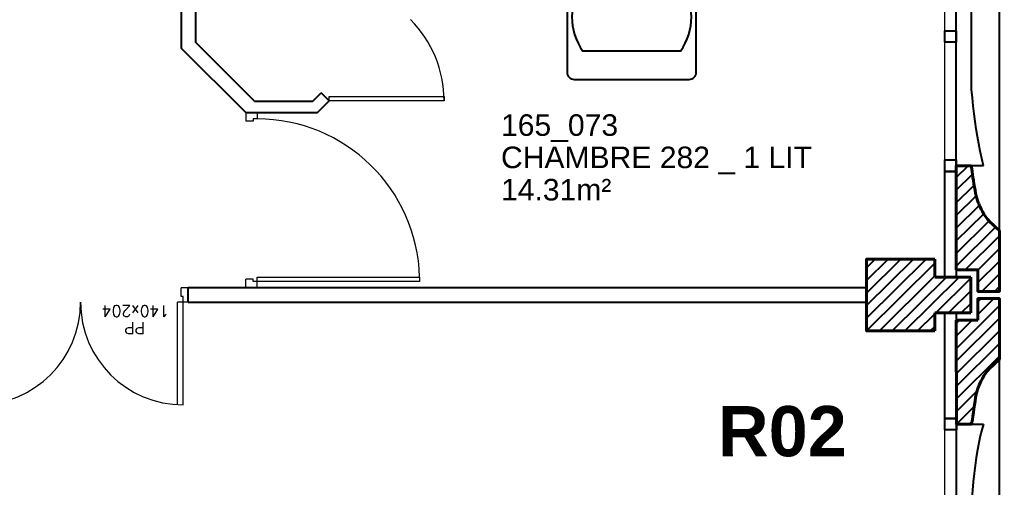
# Model space of a CAD drawing. Header units: millimetres. Extents: x -11 to 211, y -5 to 120.
# Drawn here: x 160.48 to 167.3, y 69.61 to 72.86 of the extents above; entities that cross this region are included whole.
import ezdxf
from ezdxf.enums import TextEntityAlignment as Align

# ---------------------------------------------------------------- set-up
doc = ezdxf.new("R2010")
doc.units = ezdxf.units.MM
doc.header["$LTSCALE"] = 0.1
doc.header["$MEASUREMENT"] = 0
doc.linetypes.add('CONTINU', pattern=[0])
doc.layers.get('0').update_dxf_attribs({"linetype": 'CONTINUOUS'})
for name, color, linetype in [('400 Lits', 150, 'CONTINUOUS'), ('A_EQMP', 142, 'CONTINUOUS'), ('A_Etiqu_Local', 8, 'CONTINUOUS'), ('A_HACH_STRUC', 7, 'CONTINUOUS'), ('A_MUR_CLOIS', 7, 'CONTINU'), ('A_MURS_ALÈG', 7, 'CONTINU'), ('TEXTE', 8, 'CONTINU')]:
    doc.layers.add(name, color=color, linetype=linetype)
for name, color, linetype, lineweight in [('A_CHASS', 4, 'CONTINU', 0), ('A_MURS_STRU', 7, 'CONTINU', 40), ('A_PORTE', 8, 'CONTINU', 0)]:
    doc.layers.add(name, color=color, linetype=linetype, lineweight=lineweight)
doc.styles.add('Attribut', font='arial.ttf')
doc.styles.add('ROMANS8', font='romans8', dxfattribs={"height": 10})
doc.styles.add('TEXT_1', font='arial.ttf', dxfattribs={"height": 0.1})

# ---------------------------------------------------------------- blocks, each defined once
blk = doc.blocks.new('BROCA2-G426')
at = {"layer": '400 Lits', "linetype": 'Continuous'}
for p, q in [((19.349993, 28.92535), (19.349993, 28.775356)), ((20.249994, 28.92535), (20.249994, 28.775356)), ((20.231138, 28.714466), (19.349993, 28.205738)), ((20.199995, 28.725353), (19.399992, 28.725353)), ((20.239107, 28.706497), (19.799994, 27.945927)), ((19.799994, 27.945927), (19.349993, 28.205738))]:
    blk.add_line(p, q, dxfattribs=at)
for points in [[(20.249994, 28.92535, 0.414213), (20.199995, 28.97535), (19.399992, 28.975353, 0.414214), (19.349992, 28.92535)], [(20.249994, 28.775356, -0.414213), (20.199995, 28.725356), (19.399992, 28.725353, -0.414214), (19.349992, 28.775356)], [(20.249994, 28.67535, 0.414213), (20.199995, 28.72535), (19.399992, 28.725353, 0.414214), (19.349992, 28.67535)], [(19.349993, 28.675625), (19.349993, 27.125355, 0.414214), (19.399992, 27.075355), (20.199995, 27.075352, 0.414214), (20.249995, 27.125355), (20.249994, 28.675625)]]:
    blk.add_lwpolyline(points, format="xyb", dxfattribs=at)
blk = doc.blocks.new('A_Etiqu_Local')
at = {"style": 'Attribut', "flags": 1}
for tag, p in [('CODE_HOPITAL', (-0.4463, 1.632)), ('CODE_SITE', (-0.4463, 1.407)), ('CODE_BATIMENT', (-0.4463, 1.182)), ('CODE_SECTEUR', (-0.4463, 0.957)), ('CODE_ETAGE', (-0.4463, 0.732)), ('NOM_NORMALISE', (-0.4463, -0.843)), ('SECTEUR_ACTIVITE', (-0.4463, -1.068)), ('SOUS_SECTEUR_ACTIVITE', (-0.4463, -1.293)), ('VOLUME', (-0.4463, -1.518)), ('SERVICE', (-0.4463, -1.743)), ('CODE_UG', (-0.4463, -1.968)), ('CODE_UA', (-0.4463, -2.193)), ('CODE_POLE', (-0.4463, -2.418)), ('OCCUPANT_EXTERNE', (-0.4463, -2.643)), ('DISPONIBILITE', (-0.4463, -2.868)), ('ACCES_HANDICAPES', (-0.4463, -3.093)), ('NATURE_SOL', (-0.4463, -3.318)), ('RISQUE_LABORATOIRE', (-0.4463, -3.543)), ('AMIANTE', (-0.4463, -3.768))]:
    blk.add_attdef(tag, p, '', height=0.15, dxfattribs=at)
at = {"layer": 'A_Etiqu_Local', "style": 'Attribut'}
for tag, p in [('CODE_PIECE', (-0.4463, 0.282)), ('NOM_USAGE', (-0.4463, 0.057)), ('SURFACE', (-0.4463, -0.168))]:
    blk.add_attdef(tag, p, '', height=0.15, dxfattribs=at)
blk = doc.blocks.new('BROCA2-G904')
at = {"layer": '400 Lits', "linetype": 'Continuous'}
for p, q in [((29.340822, 67.299042), (28.659243, 67.299042)), ((29.340822, 66.821945), (28.659243, 66.821945))]:
    blk.add_line(p, q, dxfattribs=at)
for start, end in [(145.008072, 214.992089), (325.007448, 34.99223)]:
    blk.add_arc((29.000032, 67.060493), 0.415985, start, end, dxfattribs=at)
blk = doc.blocks.new('P140bt10')
for p, q in [((0.035, 0.815), (0.035, 0.1)), ((0.075, 0.8139), (0.075, 0.1)), ((1.425, 0.8139), (1.425, 0.1)), ((1.465, 0.815), (1.465, 0.1)), ((0, 0.1), (0, 0)), ((0, 0.1), (0.035, 0.1)), ((0.035, 0.1), (0.075, 0.1)), ((0.035, 0.1), (0.035, 0.06)), ((1.465, 0.1), (1.425, 0.1)), ((1.465, 0.1), (1.465, 0.06)), ((1.5, 0.1), (1.465, 0.1)), ((1.5, 0.1), (1.5, 0)), ((0, 0), (0.05, 0)), ((0.035, 0.06), (0.05, 0.06)), ((0.05, 0.06), (0.05, 0)), ((1.465, 0.06), (1.45, 0.06)), ((1.45, 0.06), (1.45, 0)), ((1.5, 0), (1.45, 0))]:
    blk.add_line(p, q)
for centre, start, end in [((0.035, 0.1), 0, 90), ((1.465, 0.1), 90, 180)]:
    blk.add_arc(centre, 0.715, start, end)
at = {"style": 'ROMANS8'}
for tag, p in [('DEF', (0.372, 0.2395)), ('DIM', (0.3671, 0.1221))]:
    blk.add_attdef(tag, text='', height=0.08, dxfattribs=at).set_placement(p, align=Align.CENTER)

msp = doc.modelspace()

# ---------------------------------------------------------------- hatches: boundary and pattern name
at = {"layer": 'A_HACH_STRUC'}
h = msp.add_hatch(dxfattribs=at)
h.set_pattern_fill('ANSI31', color=8, scale=0.5, angle=359.76959, style=0)
h.set_pattern_definition([(44.7696, (166.99984, 70.97154), (-0.044016, 0.0443715), [])])
h.paths.add_polyline_path([(167.2532, 71.4366), (167.2343, 71.4559), (167.218, 71.4745), (167.2039, 71.4926), (167.1919, 71.5101), (167.1817, 71.5271), (167.173, 71.5436), (167.1654, 71.5595), (167.1589, 71.5749), (167.1558, 71.5824), (167.153, 71.5898), (167.1503, 71.5973), (167.1477, 71.6048), (167.1452, 71.6125), (167.1428, 71.6203), (167.1406, 71.6285), (167.1384, 71.637), (167.1362, 71.6459), (167.1341, 71.6553), (167.13, 71.6755), (167.126, 71.6973), (167.1222, 71.72), (167.1187, 71.7428), (167.1153, 71.7652), (167.1122, 71.7864), (167.1093, 71.8058), (167.1068, 71.8228), (167.1045, 71.8366), (167.1027, 71.8465), (166.9998, 71.8465), (166.9998, 71.1214), (167.1499, 71.1214), (167.1499, 70.9715), (167.2999, 70.9715), (167.2999, 71.3965), (167.275, 71.4169)])
h = msp.add_hatch(dxfattribs=at)
h.set_pattern_fill('ANSI31', color=8, scale=0.5, angle=359.76959, style=0)
h.set_pattern_definition([(44.7696, (166.374846, 70.69618), (-0.044016, 0.0443715), [])])
h.paths.add_polyline_path([(167.0998, 71.0714), (166.8498, 71.0714), (166.8498, 71.1962), (166.3748, 71.1962), (166.3748, 70.9962), (166.3748, 70.8962), (166.3748, 70.6962), (166.8498, 70.6962), (166.8498, 70.8217), (167.0998, 70.8217)])
h = msp.add_hatch(dxfattribs=at)
h.set_pattern_fill('ANSI31', color=8, scale=0.5, angle=359.76959, style=0)
h.set_pattern_definition([(44.7696, (166.999865, 70.04652), (-0.044016, 0.0443715), [])])
h.paths.add_polyline_path([(167.2999, 70.9215), (167.1499, 70.9215), (167.1499, 70.7716), (166.9999, 70.7716), (167.0002, 70.0865), (167.0002, 70.0465), (167.1056, 70.0465), (167.1122, 70.08), (167.1153, 70.1023), (167.1187, 70.1275), (167.1222, 70.1545), (167.126, 70.1817), (167.13, 70.2081), (167.1341, 70.2323), (167.1362, 70.2431), (167.1384, 70.2532), (167.1406, 70.2627), (167.1428, 70.2715), (167.1452, 70.2799), (167.1477, 70.2879), (167.1503, 70.2956), (167.153, 70.3032), (167.1558, 70.3107), (167.1589, 70.3182), (167.1654, 70.3336), (167.173, 70.3495), (167.1817, 70.3659), (167.1919, 70.3829), (167.2039, 70.4005), (167.218, 70.4186), (167.2343, 70.4372), (167.2532, 70.4564), (167.275, 70.4762), (167.2999, 70.4965)])

# ---------------------------------------------------------------- linework, layer by layer
at = {"layer": 'A_CHASS', "color": 8, "linetype": 'Continuous'}
for p, q in [((166.9198, 71.8865), (166.9198, 73.6065)), ((166.9998, 73.6065), (166.9998, 72.7865)), ((167.0998, 71.8465), (166.9998, 71.8465)), ((167.0002, 70.0065), (167.0002, 69.2114))]:
    msp.add_line(p, q, dxfattribs=at)
at = {"layer": 'A_CHASS', "color": 8}
for p, q in [((166.9998, 72.7065), (166.9998, 71.8865)), ((166.9202, 69.2114), (166.9202, 70.0065))]:
    msp.add_line(p, q, dxfattribs=at)
at = {"layer": 'A_MUR_CLOIS', "color": 8, "linetype": 'Continuous'}
for p, q in [((161.5999, 73.7665), (161.5999, 72.6663)), ((161.6999, 73.6865), (161.6999, 72.7077)), ((162.1113, 72.2963), (161.6999, 72.7077)), ((162.0499, 72.2163), (161.5999, 72.6663)), ((162.5167, 72.2963), (162.5754, 72.355)), ((162.632, 72.2985), (162.5754, 72.355)), ((162.1113, 72.2963), (162.5167, 72.2963)), ((162.5499, 72.2163), (162.632, 72.2985)), ((162.0499, 72.2163), (162.5499, 72.2163)), ((166.3748, 70.9965), (161.6499, 70.9965)), ((161.6499, 70.8965), (161.6499, 70.9965)), ((161.6499, 70.8965), (166.3748, 70.8965))]:
    msp.add_line(p, q, dxfattribs=at)
for points in [[(166.9998, 72.7065), (166.9198, 72.7065), (166.9198, 72.7865), (166.9998, 72.7865)], [(166.9998, 71.8065), (166.9198, 71.8065), (166.9198, 71.8865), (166.9998, 71.8865)], [(167.0002, 70.0065), (166.9202, 70.0065), (166.9202, 70.0865), (167.0002, 70.0865)]]:
    msp.add_lwpolyline(points, close=True, dxfattribs=at)
at = {"layer": 'A_MUR_CLOIS', "color": 8}
for points in [[(166.9998, 71.0714), (166.9198, 71.0714), (166.9198, 71.8065), (166.9998, 71.8065)], [(166.9202, 70.0865), (166.9198, 70.8216), (166.9998, 70.8216), (167.0002, 70.0865)]]:
    msp.add_lwpolyline(points, close=True, dxfattribs=at)
at = {"layer": 'A_MURS_ALÈG', "color": 8, "ltscale": 200}
for p, q in [((167.2999, 71.3965), (167.2999, 74.0965)), ((167.1064, 72.3771), (167.1064, 73.1159)), ((167.2999, 67.8464), (167.2999, 70.4965))]:
    msp.add_line(p, q, dxfattribs=at)
for points in [[(167.1898, 71.8465), (166.9998, 71.8465), (166.9998, 73.6465), (167.1898, 73.6465)], [(167.1898, 71.8465), (167.1774, 71.8977), (167.166, 71.9487), (167.1557, 71.9998), (167.1463, 72.0512), (167.1378, 72.103), (167.1302, 72.1556), (167.1233, 72.2091), (167.1171, 72.2637), (167.1115, 72.3196), (167.1064, 72.3771)], [(167.1902, 68.2964), (167.0002, 68.2964), (167.0002, 70.0465), (167.1902, 70.0465)], [(167.1902, 70.0465), (167.1777, 70.0078), (167.1664, 69.9647), (167.156, 69.9178), (167.1466, 69.8677), (167.1382, 69.8147), (167.1305, 69.7596), (167.1236, 69.7029), (167.1174, 69.645), (167.1118, 69.5865), (167.1068, 69.528)]]:
    msp.add_lwpolyline(points, dxfattribs=at)
at = {"layer": 'A_MURS_STRU', "color": 8}
for p, q in [((167.1027, 71.8466), (166.9998, 71.8465)), ((166.9998, 71.8465), (166.9998, 71.1214)), ((166.3748, 70.9962), (166.3748, 70.8962))]:
    msp.add_line(p, q, dxfattribs=at)
at = {"layer": 'A_MURS_STRU', "color": 8, "linetype": 'Continuous'}
for p, q in [((166.9998, 71.8465), (166.9998, 71.1214)), ((166.8498, 71.1962), (166.8498, 71.0714)), ((167.1499, 71.1214), (166.9998, 71.1214)), ((167.0998, 71.0714), (166.8498, 71.0714)), ((167.0998, 70.8217), (167.0998, 71.0714)), ((167.0998, 70.8217), (166.8498, 70.8217)), ((166.8498, 70.6962), (166.8498, 70.8217)), ((167.1499, 70.7716), (166.9998, 70.7716)), ((167.0002, 70.0465), (166.9998, 70.7716)), ((167.2343, 70.4372), (167.218, 70.4186)), ((167.2532, 70.4564), (167.2343, 70.4372)), ((167.275, 70.4762), (167.2532, 70.4564)), ((167.2999, 70.4965), (167.275, 70.4762)), ((167.1817, 70.3659), (167.173, 70.3495)), ((167.1919, 70.3829), (167.1817, 70.3659)), ((167.2039, 70.4005), (167.1919, 70.3829)), ((167.218, 70.4186), (167.2039, 70.4005)), ((167.1503, 70.2956), (167.1477, 70.2879)), ((167.153, 70.3032), (167.1503, 70.2956)), ((167.1558, 70.3107), (167.153, 70.3032)), ((167.1589, 70.3182), (167.1558, 70.3107)), ((167.1654, 70.3336), (167.1589, 70.3182)), ((167.173, 70.3495), (167.1654, 70.3336)), ((167.1341, 70.2323), (167.13, 70.2081)), ((167.1362, 70.2431), (167.1341, 70.2323)), ((167.1384, 70.2532), (167.1362, 70.2431)), ((167.1406, 70.2627), (167.1384, 70.2532)), ((167.1428, 70.2715), (167.1406, 70.2627)), ((167.1452, 70.2799), (167.1428, 70.2715)), ((167.1477, 70.2879), (167.1452, 70.2799)), ((167.126, 70.1817), (167.1222, 70.1545)), ((167.13, 70.2081), (167.126, 70.1817)), ((167.1153, 70.1023), (167.1122, 70.08)), ((167.1187, 70.1275), (167.1153, 70.1023)), ((167.1222, 70.1545), (167.1187, 70.1275)), ((167.1056, 70.0465), (166.9998, 70.0465)), ((167.1122, 70.08), (167.1056, 70.0465))]:
    msp.add_line(p, q, dxfattribs=at)
for points in [[(167.2999, 71.3965), (167.275, 71.4169), (167.2532, 71.4366), (167.2343, 71.4559), (167.218, 71.4745), (167.2039, 71.4926), (167.1919, 71.5101), (167.1817, 71.5271), (167.173, 71.5436), (167.1654, 71.5595), (167.1589, 71.5749), (167.1589, 71.5749), (167.1558, 71.5824), (167.153, 71.5898), (167.1503, 71.5973), (167.1477, 71.6048), (167.1452, 71.6125), (167.1428, 71.6203), (167.1406, 71.6285), (167.1384, 71.637), (167.1362, 71.6459), (167.1341, 71.6553), (167.1341, 71.6553), (167.13, 71.6755), (167.126, 71.6973), (167.1222, 71.72), (167.1187, 71.7428), (167.1153, 71.7652), (167.1122, 71.7864), (167.1093, 71.8058), (167.1068, 71.8228), (167.1045, 71.8366), (167.1027, 71.8466)], [(167.1499, 71.1214), (167.1499, 70.9715), (167.2999, 70.9715), (167.2999, 71.3965)], [(166.3748, 70.9962), (166.3748, 71.1962), (166.8498, 71.1962)], [(167.1499, 70.7716), (167.1499, 70.9215), (167.2999, 70.9215), (167.2999, 70.4965)], [(166.8498, 70.6962), (166.3748, 70.6962), (166.3748, 70.8962)]]:
    msp.add_lwpolyline(points, dxfattribs=at)
at = {"layer": 'A_PORTE', "color": 8, "linetype": 'Continuous'}
for p, q in [((162.0499, 72.2163), (162.1299, 72.2163)), ((162.0499, 72.2163), (162.0499, 72.1564)), ((162.1299, 72.2163), (162.1299, 72.1724)), ((162.1021, 72.1564), (162.0499, 72.1564)), ((162.1299, 72.1724), (162.1021, 72.1724)), ((162.1021, 72.1724), (162.1021, 72.1564)), ((162.1021, 71.0564), (162.0499, 71.0564)), ((162.0499, 70.9965), (162.0499, 71.0564)), ((162.1021, 71.0404), (162.1021, 71.0564)), ((162.1299, 71.0704), (163.2615, 71.0704)), ((162.1299, 70.9965), (162.1299, 71.0704)), ((163.2615, 71.0704), (163.2615, 71.0404)), ((162.0499, 70.9965), (162.1299, 70.9965)), ((163.2615, 71.0404), (162.1021, 71.0404))]:
    msp.add_line(p, q, dxfattribs=at)
msp.add_lwpolyline([(162.632, 72.3284), (163.432, 72.3284), (163.432, 72.2984), (162.632, 72.2984)], close=True, dxfattribs=at)
for centre, radius, start, end in [((162.632, 72.2984), 0.8, 0, 45.00001), ((162.1299, 71.0404), 1.132, 1.51862, 90)]:
    msp.add_arc(centre, radius, start, end, dxfattribs=at)

# ---------------------------------------------------------------- block references
at = {"layer": 'A_EQMP', "color": 8}
for name, p in [('BROCA2-G426', (144.9385, 45.3726)), ('BROCA2-G904', (135.7385, 5.8227))]:
    msp.add_blockref(name, p, dxfattribs=at)
at = {"layer": 'A_Etiqu_Local', "color": 8}
ref = msp.add_blockref('A_Etiqu_Local', (164.2747, 71.7727), dxfattribs=at)
ref.add_attrib('CODE_PIECE', '165_073', (163.8283, 72.0547), dxfattribs={"height": 0.15, "style": 'Attribut'})
ref.add_attrib('NOM_USAGE', 'CHAMBRE 282 _ 1 LIT', (163.8283, 71.8297), dxfattribs={"height": 0.15, "style": 'Attribut'})
ref.add_attrib('SURFACE', '14.31m²', (163.8283, 71.6047), dxfattribs={"height": 0.15, "style": 'Attribut'})
at = {"layer": 'A_PORTE', "color": 8, "rotation": 180}
msp.add_blockref('P140bt10', (161.6499, 70.9965), dxfattribs=at).add_auto_attribs({'DEF': 'PP', 'DIM': '140x204'})

# ---------------------------------------------------------------- texts
at = {"layer": 'TEXTE', "color": 8, "insert": (165.3395, 70.1723), "char_height": 0.35, "width": 8.427004, "attachment_point": 1, "rotation": 0.08296, "style": 'TEXT_1'}
msp.add_mtext('{\\fArial|b1|i0|c0|p34;R02}', dxfattribs=at)

doc.saveas('drawing.dxf')
